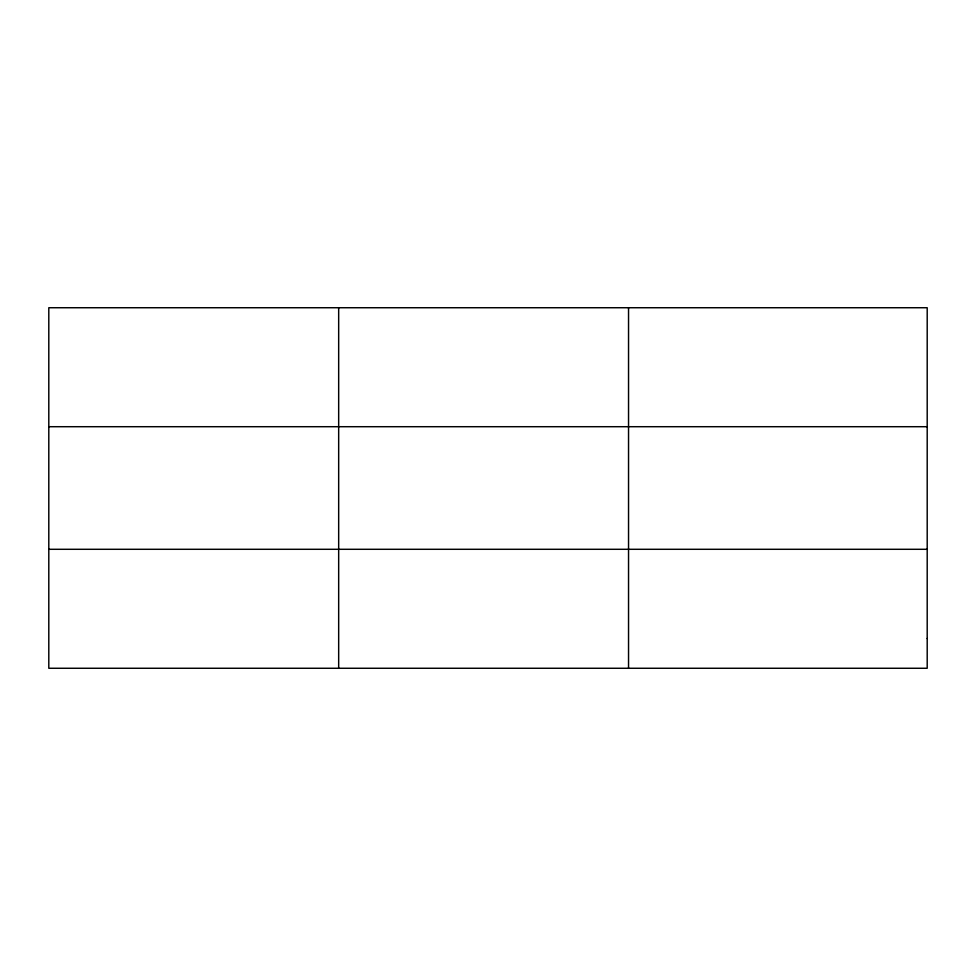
<?xml version="1.0" encoding="UTF-8"?>
<svg xmlns="http://www.w3.org/2000/svg" width="976" height="976" viewBox="0 0 976 976"><rect width="100%" height="100%" fill="white"/><g stroke="black" fill="none" stroke-linecap="round" stroke-linejoin="round"><path stroke-width="1.46" d="M338.672 668.267L338.672 307.733M628.544 668.267L628.544 307.733M48.8 426.707L927.2 426.707M48.8 549.293L927.2 549.293M927.2 638.524L927.2 668.267L48.8 668.267L48.8 307.733L927.2 307.733L927.2 638.524"/></g></svg>
